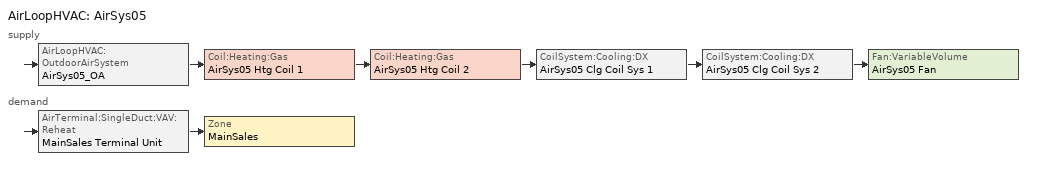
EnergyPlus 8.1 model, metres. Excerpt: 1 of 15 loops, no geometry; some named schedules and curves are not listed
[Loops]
AirLoopHVAC 'AirSys05'
 supply: AirLoopHVAC:OutdoorAirSystem 'AirSys05_OA' > Coil:Heating:Gas 'AirSys05 Htg Coil 1' > Coil:Heating:Gas 'AirSys05 Htg Coil 2' > CoilSystem:Cooling:DX 'AirSys05 Clg Coil Sys 1' > CoilSystem:Cooling:DX 'AirSys05 Clg Coil Sys 2' > Fan:VariableVolume 'AirSys05 Fan'
 demand: AirTerminal:SingleDuct:VAV:Reheat 'MainSales Terminal Unit' > Zone 'MainSales'
[Sizing:Zone]
MainSales: Zone Cooling Design Supply Air Temperature Input Method=SupplyAirTemperature; Zone Cooling Design Supply Air Temperature {C}=14; Zone Heating Design Supply Air Temperature Input Method=SupplyAirTemperature; Zone Heating Design Supply Air Temperature {C}=40; Zone Cooling Design Supply Air Humidity Ratio {kgWater/kgDryAir}=0.0085; Zone Heating Design Supply Air Humidity Ratio {kgWater/kgDryAir}=0.008; Design Specification Outdoor Air Object=SZ DSOA MainSales; Cooling Design Air Flow Method=DesignDay; Cooling Minimum Air Flow Fraction=0; Heating Design Air Flow Method=DesignDay; Heating Design Air Flow Rate {m3/s}=0
[DesignSpecification:OutdoorAir]
SZ DSOA MainSales: Outdoor Air Method=Sum; Outdoor Air Flow per Person {m3/s-person}=0; Outdoor Air Flow per Zone Floor Area {m3/s-m2}=0.0015; Outdoor Air Flow per Zone {m3/s}=0; Outdoor Air Flow Air Changes per Hour {1/hr}=0; Outdoor Air Flow Rate Fraction Schedule=Bldg_Occ_Sch
[ZoneControl:Thermostat]
MainSales Thermostat: Zone or ZoneList=MainSales; Control Type Schedule=Dual Zone Control Type Sched; Control Object Type 1=ThermostatSetpoint:DualSetpoint; Control Name 1=MainSales DualSPSched
[ThermostatSetpoint:DualSetpoint]
MainSales DualSPSched: Heating Setpoint Temperature Schedule=HtgSetP_Sch; Cooling Setpoint Temperature Schedule=ClgSetP_Sch
[Zone equipment]
MainSales: MainSales Terminal Unit, MainSales PTAC, MainSales OA Unit
[AirLoopHVAC]
AirSys05: Design Supply Air Flow Rate {m3/s}=AutoSize
[Sizing:System]
AirSys05: Type of Load to Size On=Sensible; Design Outdoor Air Flow Rate {m3/s}=AutoSize; Minimum System Air Flow Ratio=0.3; Preheat Design Temperature {C}=7; Preheat Design Humidity Ratio {kgWater/kgDryAir}=0.008; Precool Design Temperature {C}=12.8; Precool Design Humidity Ratio {kgWater/kgDryAir}=0.008; Central Cooling Design Supply Air Temperature {C}=12.8; Central Heating Design Supply Air Temperature {C}=16.7; Sizing Option=NonCoincident; 100% Outdoor Air in Cooling=No; 100% Outdoor Air in Heating=No; Central Cooling Design Supply Air Humidity Ratio {kgWater/kgDryAir}=0.0085; Central Heating Design Supply Air Humidity Ratio {kgWater/kgDryAir}=0.008; Cooling Design Air Flow Method=DesignDay; Cooling Design Air Flow Rate {m3/s}=0; Heating Design Air Flow Method=DesignDay; Heating Design Air Flow Rate {m3/s}=0; System Outdoor Air Method=ZoneSum
[Controller:OutdoorAir]
AirSys05_OA_Controller: Minimum Outdoor Air Flow Rate {m3/s}=AutoSize; Maximum Outdoor Air Flow Rate {m3/s}=AutoSize; Economizer Control Type=DifferentialDryBulb; Economizer Control Action Type=ModulateFlow; Economizer Maximum Limit Dry-Bulb Temperature {C}=28; Economizer Maximum Limit Enthalpy {J/kg}=64000; Economizer Minimum Limit Dry-Bulb Temperature {C}=-100; Lockout Type=NoLockout; Minimum Limit Type=FixedMinimum; Minimum Outdoor Air Schedule=MinOA_MotorizedDamper_Sched; High Humidity Control=No; Heat Recovery Bypass Control Type=BypassWhenOAFlowGreaterThanMinimum
[Refrigeration:CaseAndWalkInList]
Name | Case or WalkIn Name 1 | Case or WalkIn Name 2 | Case or WalkIn Name 3 | Case or WalkIn Name 4 | Case or WalkIn Name 5 | Case or WalkIn Name 6 | Case or WalkIn Name 7 | Case or WalkIn Name 8 | Case or WalkIn Name 9 | Case or WalkIn Name 10 | Case or WalkIn Name 11 | Case or WalkIn Name 12 | Case or WalkIn Name 13 | Case or WalkIn Name 14 | Case or WalkIn Name 15
Rack C Case and Walk-In List | C01 Deli Cases | C02 Deli Cases | C03 Deli Cases | C04 Dairy Cases | C05 Dairy Cases | C06 Meat Cases | C07 Meat Cases | C08 Meat Cases | D01 Beverage Cases | D03 Salad Cases | D04 Produce Cases | D05 Produce Cases | D07 Floral Cases | D09 Prepared Foods Cases | D10 Prepared Foods Cases
Rack B Case and Walk-In List | B01 Frozen Food Reach-Ins | B02 Frozen Food Reach-Ins | B03 Frozen Food Reach-Ins
[Refrigeration:Case] Availability Schedule=Always_On; Zone=MainSales; Rated Ambient Temperature {C}=23.9; Rated Ambient Relative Humidity {percent}=55; Rated Runtime Fraction=0.85; Latent Case Credit Curve Type=DewpointMethod; Case Lighting Schedule=HVACOperationSchd; Fraction of Lighting Energy to Case=0.5; Fraction of Anti-Sweat Heater Energy to Case=0.7; Under Case HVAC Return Air Fraction=0; Refrigerated Case Restocking Schedule=Always_Off; Case Credit Fraction Schedule=Always_On
Name | Rated Total Cooling Capacity per Unit Length {W/m} | Rated Latent Heat Ratio | Case Length {m} | Case Operating Temperature {C} | Latent Case Credit Curve | Standard Case Fan Power per Unit Length {W/m} | Operating Case Fan Power per Unit Length {W/m} | Standard Case Lighting Power per Unit Length {W/m} | Installed Case Lighting Power per Unit Length {W/m} | Case Anti-Sweat Heater Power per Unit Length {W/m} | Minimum Anti-Sweat Heater Power per Unit Length {W/m} | Anti-Sweat Heater Control Type | Case Defrost Power per Unit Length {W/m} | Case Defrost Type | Case Defrost Schedule | Case Defrost Drip-Down Schedule | Defrost Energy Correction Curve Type | Defrost Energy Correction Curve | Design Evaporator Temperature or Brine Inlet Temperature {C}
A01 Ice Cream Reach-Ins | 336.8 | 0.1 | 14.6 | -24.4 | Glass Door Latent Curve | 23 | 23 | 27.7 | 27.7 | 68.5 | 68.5 | Constant | 957.7 | ElectricwithTemperatureTermination | A01 Defrost Sch | A01 Drip-Down Sch | DewpointMethod | Glass Door Defrost Curve | -27.2
A02 Ice Cream Reach-Ins | 336.8 | 0.1 | 14.6 | -24.4 | Glass Door Latent Curve | 23 | 23 | 27.7 | 27.7 | 68.5 | 68.5 | Constant | 957.7 | ElectricwithTemperatureTermination | A02 Defrost Sch | A02 Drip-Down Sch | DewpointMethod | Glass Door Defrost Curve | -27.2
A03 Ice Cream Reach-Ins | 336.8 | 0.1 | 14.6 | -24.4 | Glass Door Latent Curve | 23 | 23 | 27.7 | 27.7 | 68.5 | 68.5 | Constant | 957.7 | ElectricwithTemperatureTermination | A03 Defrost Sch | A03 Drip-Down Sch | DewpointMethod | Glass Door Defrost Curve | -27.2
A04 Ice Cream Coffins | 575 | 0.15 | 2.4 | -24.4 | Coffin Latent Curve | 13.1 | 13.1 | 0 | 0 | 85.3 | 85.3 | Constant | 1115.5 | ElectricwithTemperatureTermination | A04 Defrost Sch | A04 Drip-Down Sch | DewpointMethod | Coffin Defrost Curve | -28.9
B01 Frozen Food Reach-Ins | 310.6 | 0.1 | 13.8 | -20.6 | Glass Door Latent Curve | 23 | 23 | 27.7 | 27.7 | 68.5 | 68.5 | Constant | 957.7 | ElectricwithTemperatureTermination | B01 Defrost Sch | B01 Drip-Down Sch | DewpointMethod | Glass Door Defrost Curve | -22.8
B02 Frozen Food Reach-Ins | 310.6 | 0.1 | 13.8 | -20.6 | Glass Door Latent Curve | 23 | 23 | 27.7 | 27.7 | 68.5 | 68.5 | Constant | 957.7 | ElectricwithTemperatureTermination | B02 Defrost Sch | B02 Drip-Down Sch | DewpointMethod | Glass Door Defrost Curve | -22.8
B03 Frozen Food Reach-Ins | 310.6 | 0.1 | 13.8 | -20.6 | Glass Door Latent Curve | 23 | 23 | 27.7 | 27.7 | 68.5 | 68.5 | Constant | 957.7 | ElectricwithTemperatureTermination | B03 Defrost Sch | B03 Drip-Down Sch | DewpointMethod | Glass Door Defrost Curve | -22.8
C01 Deli Cases | 251 | 0.3 | 8.5 | 3.9 | Glass Door Latent Curve | 14.8 | 14.8 | 22.8 | 22.8 | 0 | 0 | None | 0 | OffCycle | C01 Defrost Sch | C01 Drip-Down Sch | None |  | 1.1
C02 Deli Cases | 251 | 0.3 | 8.5 | 3.9 | Glass Door Latent Curve | 14.8 | 14.8 | 22.8 | 22.8 | 0 | 0 | None | 0 | OffCycle | C02 Defrost Sch | C02 Drip-Down Sch | None |  | 1.1
C03 Deli Cases | 251 | 0.3 | 8.5 | 3.9 | Glass Door Latent Curve | 14.8 | 14.8 | 22.8 | 22.8 | 0 | 0 | None | 0 | OffCycle | C03 Defrost Sch | C03 Drip-Down Sch | None |  | 1.1
C04 Dairy Cases | 251 | 0.3 | 7.3 | 3.9 | Glass Door Latent Curve | 14.8 | 14.8 | 22.8 | 22.8 | 0 | 0 | None | 0 | OffCycle | C04 Defrost Sch | C04 Drip-Down Sch | None |  | 1.1
C05 Dairy Cases | 251 | 0.3 | 6.1 | 3.9 | Glass Door Latent Curve | 14.8 | 14.8 | 22.8 | 22.8 | 0 | 0 | None | 0 | OffCycle | C05 Defrost Sch | C05 Drip-Down Sch | None |  | 1.1
C06 Meat Cases | 251 | 0.3 | 6.1 | 3.9 | Glass Door Latent Curve | 14.8 | 14.8 | 22.8 | 22.8 | 0 | 0 | None | 0 | OffCycle | C06 Defrost Sch | C06 Drip-Down Sch | None |  | 1.1
C07 Meat Cases | 251 | 0.3 | 6.1 | 3.9 | Glass Door Latent Curve | 14.8 | 14.8 | 22.8 | 22.8 | 0 | 0 | None | 0 | OffCycle | C07 Defrost Sch | C07 Drip-Down Sch | None |  | 1.1
C08 Meat Cases | 1011.5 | 0.3 | 6.1 | -0.6 | Open Latent Curve | 23 | 23 | 27.1 | 27.1 | 0 | 0 | None | 0 | OffCycle | C08 Defrost Sch | C08 Drip-Down Sch | None |  | -2.2
C09 Service Meat Cases | 403.8 | 0.1 | 6.1 | -4.4 | Glass Door Latent Curve | 27.1 | 27.1 | 25.2 | 25.2 | 0 | 0 | None | 0 | OffCycle | C09 Defrost Sch | C09 Drip-Down Sch | None |  | -7.8
D01 Beverage Cases | 251 | 0.3 | 4.9 | 3.9 | Glass Door Latent Curve | 14.8 | 14.8 | 22.8 | 22.8 | 0 | 0 | None | 0 | OffCycle | D01 Defrost Sch | D01 Drip-Down Sch | None |  | 1.1
D02 Service Deli Cases | 403.8 | 0.1 | 13.4 | -4.4 | Glass Door Latent Curve | 27.1 | 27.1 | 25.2 | 25.2 | 0 | 0 | None | 0 | OffCycle | D02 Defrost Sch | D02 Drip-Down Sch | None |  | -7.8
D03 Salad Cases | 251 | 0.3 | 7.3 | 3.9 | Glass Door Latent Curve | 14.8 | 14.8 | 22.8 | 22.8 | 0 | 0 | None | 0 | OffCycle | D03 Defrost Sch | D03 Drip-Down Sch | None |  | 1.1
D04 Produce Cases | 251 | 0.3 | 7.3 | 3.9 | Glass Door Latent Curve | 14.8 | 14.8 | 22.8 | 22.8 | 0 | 0 | None | 0 | OffCycle | D04 Defrost Sch | D04 Drip-Down Sch | None |  | 1.1
D05 Produce Cases | 1181.7 | 0.3 | 7.3 | 0.6 | Open Latent Curve | 29.5 | 29.5 | 31.2 | 31.2 | 0 | 0 | None | 0 | OffCycle | D05 Defrost Sch | D05 Drip-Down Sch | None |  | -1.1
D06 Produce Islands | 1048.1 | 0.15 | 11 | 1.1 | Coffin Latent Curve | 16.4 | 16.4 | 0 | 0 | 0 | 0 | None | 0 | OffCycle | D06 Defrost Sch | D06 Drip-Down Sch | None |  | -4.4
D07 Floral Cases | 251 | 0.3 | 3.7 | 3.9 | Glass Door Latent Curve | 14.8 | 14.8 | 22.8 | 22.8 | 0 | 0 | None | 0 | OffCycle | D07 Defrost Sch | D07 Drip-Down Sch | None |  | 1.1
D08 Service Bakery Cases | 403.8 | 0.1 | 2.4 | -4.4 | Glass Door Latent Curve | 27.1 | 27.1 | 25.2 | 25.2 | 0 | 0 | None | 0 | OffCycle | D08 Defrost Sch | D08 Drip-Down Sch | None |  | -7.8
D09 Prepared Foods Cases | 619.2 | 0.3 | 8.5 | 0.6 | Open Latent Curve | 11.5 | 11.5 | 31.2 | 31.2 | 9.8 | 9.8 | None | 0 | OffCycle | D09 Defrost Sch | D09 Drip-Down Sch | None |  | -2.2
D10 Prepared Foods Cases | 619.2 | 0.3 | 8.5 | 0.6 | Open Latent Curve | 11.5 | 11.5 | 31.2 | 31.2 | 9.8 | 9.8 | None | 0 | OffCycle | D10 Defrost Sch | D10 Drip-Down Sch | None |  | -2.2
[Refrigeration:System] Minimum Condensing Temperature {C}=15.6; Refrigeration System Working Fluid Type=R404A; Suction Temperature Control Type=FloatSuctionTemperature; Sum UA Suction Piping {W/K}=5.8; Suction Piping Zone=MainSales; Number of Compressor Stages=1; Intercooler Type=None
Name | Refrigerated Case or Walkin or CaseAndWalkInList | Refrigeration Condenser | Compressor or CompressorList | Mechanical Subcooler | Liquid Suction Heat Exchanger Subcooler
Rack A | Rack A Case and Walk-In List | Rack A Condenser | Rack A Compressor List | Rack A MSC | Rack A LSHx
Rack B | Rack B Case and Walk-In List | Rack B Condenser | Rack B Compressor List | Rack B MSC | Rack B LSHx
Rack C | Rack C Case and Walk-In List | Rack C Condenser | Rack C Compressor List |  | Rack C LSHx
Rack D | Rack D Case and Walk-In List | Rack D Condenser | Rack D Compressor List | Rack D MSC | Rack D LSHx
[Refrigeration:CompressorList]
Name | Refrigeration Compressor Name 1 | Refrigeration Compressor Name 2 | Refrigeration Compressor Name 3 | Refrigeration Compressor Name 4 | Refrigeration Compressor Name 5 | Refrigeration Compressor Name 6 | Refrigeration Compressor Name 7 | Refrigeration Compressor Name 8 | Refrigeration Compressor Name 9 | Refrigeration Compressor Name 10 | Refrigeration Compressor Name 11 | Refrigeration Compressor Name 12 | Refrigeration Compressor Name 13 | Refrigeration Compressor Name 14 | Refrigeration Compressor Name 15 | Refrigeration Compressor Name 16 | Refrigeration Compressor Name 17 | Refrigeration Compressor Name 18 | Refrigeration Compressor Name 19 | Refrigeration Compressor Name 20
Rack A Compressor List | Rack A Compressor 1 | Rack A Compressor 2 | Rack A Compressor 3 | Rack A Compressor 4 | Rack A Compressor 5 | Rack A Compressor 6 | Rack A Compressor 7 | Rack A Compressor 8 | Rack A Compressor 9 | Rack A Compressor 10 | Rack A Compressor 11 | Rack A Compressor 12 | Rack A Compressor 13 | Rack A Compressor 14 | Rack A Compressor 15 | Rack A Compressor 16 | Rack A Compressor 17 | Rack A Compressor 18 | Rack A Compressor 19 | Rack A Compressor 20
Rack B Compressor List | Rack B Compressor 1 | Rack B Compressor 2 | Rack B Compressor 3 | Rack B Compressor 4 | Rack B Compressor 5 | Rack B Compressor 6 | Rack B Compressor 7 | Rack B Compressor 8 | Rack B Compressor 9 | Rack B Compressor 10 | Rack B Compressor 11 | Rack B Compressor 12 | Rack B Compressor 13 | Rack B Compressor 14 | Rack B Compressor 15 | Rack B Compressor 16 | Rack B Compressor 17 | Rack B Compressor 18 | Rack B Compressor 19 | Rack B Compressor 20
Rack C Compressor List | Rack C Compressor 1 | Rack C Compressor 2 | Rack C Compressor 3 | Rack C Compressor 4 | Rack C Compressor 5 | Rack C Compressor 6 | Rack C Compressor 7 | Rack C Compressor 8 | Rack C Compressor 9 | Rack C Compressor 10 | Rack C Compressor 11 | Rack C Compressor 12 | Rack C Compressor 13 | Rack C Compressor 14 | Rack C Compressor 15 | Rack C Compressor 16 | Rack C Compressor 17 | Rack C Compressor 18 | Rack C Compressor 19 | Rack C Compressor 20
Rack D Compressor List | Rack D Compressor 1 | Rack D Compressor 2 | Rack D Compressor 3 | Rack D Compressor 4 | Rack D Compressor 5 | Rack D Compressor 6 | Rack D Compressor 7 | Rack D Compressor 8 | Rack D Compressor 9 | Rack D Compressor 10 | Rack D Compressor 11 | Rack D Compressor 12 | Rack D Compressor 13 | Rack D Compressor 14 | Rack D Compressor 15 | Rack D Compressor 16 | Rack D Compressor 17 | Rack D Compressor 18 | Rack D Compressor 19 | Rack D Compressor 20
[Refrigeration:Condenser:AirCooled] Rated Subcooling Temperature Difference {deltaC}=0; Condenser Fan Speed Control Type=TwoSpeed; Minimum Fan Air Flow Ratio=0.1
Name | Rated Effective Total Heat Rejection Rate Curve | Rated Fan Power {W}
Rack A Condenser | Rack A Cond Curve | 1699.86
Rack B Condenser | Rack B Cond Curve | 723.056
Rack C Condenser | Rack C Cond Curve | 2157.15
Rack D Condenser | Rack D Cond Curve | 3773.37
[Coil:Heating:Electric]
MainSales Terminal Reheat Coil: Availability Schedule=Always_On; Efficiency=1; Nominal Capacity {W}=AutoSize
[AirTerminal:SingleDuct:VAV:Reheat]
MainSales Terminal Unit: Availability Schedule=Always_On; Maximum Air Flow Rate {m3/s}=AutoSize; Zone Minimum Air Flow Input Method=Scheduled; Minimum Air Flow Fraction Schedule=Min_Flow_Frac_Sch; Reheat Coil=MainSales Terminal Reheat Coil; Maximum Hot Water or Steam Flow Rate {m3/s}=AutoSize; Minimum Hot Water or Steam Flow Rate {m3/s}=0; Convergence Tolerance=0.001; Damper Heating Action=Reverse; Maximum Flow per Zone Floor Area During Reheat {m3/s-m2}=AutoCalculate; Maximum Flow Fraction During Reheat=AutoCalculate; Maximum Reheat Air Temperature {C}=50
[ZoneHVAC:PackagedTerminalAirConditioner]
MainSales PTAC: Availability Schedule=MainSales_PTAC_Fan_Sch; Supply Air Flow Rate During Cooling Operation {m3/s}=AutoSize; Supply Air Flow Rate During Heating Operation {m3/s}=AutoSize; Supply Air Flow Rate When No Cooling or Heating is Needed {m3/s}=AutoSize; Outdoor Air Flow Rate During Cooling Operation {m3/s}=0; Outdoor Air Flow Rate During Heating Operation {m3/s}=0; Outdoor Air Flow Rate When No Cooling or Heating is Needed {m3/s}=0; Supply Air Fan=MainSales PTAC Fan; Heating Coil=MainSales PTAC Htg Coil; Cooling Coil=MainSales PTAC Clg Coil; Fan Placement=BlowThrough; Supply Air Fan Operating Mode Schedule=Always_On
[Coil:Heating:Gas] Availability Schedule=Always_On; Gas Burner Efficiency=0.8; Nominal Capacity {W}=AutoSize
MainSales PTAC Htg Coil; MainSales OA Unit Htg Coil; AirSys05 Htg Coil 1; AirSys05 Htg Coil 2
[Coil:Cooling:DX:SingleSpeed]
MainSales PTAC Clg Coil: Availability Schedule=Always_On; Gross Rated Total Cooling Capacity {W}=AutoSize; Gross Rated Sensible Heat Ratio=AutoSize; Gross Rated Cooling COP {W/W}=4.7; Rated Air Flow Rate {m3/s}=AutoSize; Rated Evaporator Fan Power Per Volume Flow Rate {W/(m3/s)}=773.3; Total Cooling Capacity Function of Temperature Curve=PTAC-Clg-Cap-fT; Total Cooling Capacity Function of Flow Fraction Curve=PTAC-Clg-Cap-fFF; Energy Input Ratio Function of Temperature Curve=PTAC-Clg-EIR-fT; Energy Input Ratio Function of Flow Fraction Curve=PTAC-Clg-EIR-fFF; Part Load Fraction Correlation Curve=PTAC-Clg-PLF-fPLR; Nominal Time for Condensate Removal to Begin {s}=1000; Ratio of Initial Moisture Evaporation Rate and Steady State Latent Capacity=1.5; Maximum Cycling Rate {cycles/hr}=3; Latent Capacity Time Constant {s}=45; Condenser Type=AirCooled
[ZoneHVAC:OutdoorAirUnit]
MainSales OA Unit: Availability Schedule=MainSales_PTAC_Fan_Sch; Zone=MainSales; Outdoor Air Flow Rate {m3/s}=3.123585; Outdoor Air Schedule=MinOA_MotorizedDamper_Sched; Supply Fan=MainSales OA Unit Supply Fan; Supply Fan Placement=BlowThrough; Exhaust Fan=MainSales OA Unit Exhaust Fan; Exhaust Air Flow Rate {m3/s}=3.123585; Exhaust Air Schedule=MinOA_MotorizedDamper_Sched; Unit Control Type=NeutralControl; Outdoor Air Unit List=MainSales OA Unit Equip List
[ZoneHVAC:OutdoorAirUnit:EquipmentList]
MainSales OA Unit Equip List: Component Object Type 1=HeatExchanger:AirToAir:SensibleAndLatent; Component Name 1=MainSales OA Unit ERV; Component Object Type 2=Coil:Heating:Gas; Component Name 2=MainSales OA Unit Htg Coil
[Fan:VariableVolume] Maximum Flow Rate {m3/s}=AutoSize; Fan Power Minimum Flow Rate Input Method=Fraction; Fan Power Minimum Flow Fraction=0.6; Motor In Airstream Fraction=1; Fan Power Coefficient 1=0.0407599; Fan Power Coefficient 2=0.088045; Fan Power Coefficient 3=-0.0729261; Fan Power Coefficient 4=0.94374; Fan Power Coefficient 5=0
Name | Availability Schedule | Fan Total Efficiency | Pressure Rise {Pa} | Motor Efficiency
MainSales OA Unit Supply Fan | Always_On | 0.6 | 250 | 0.9
MainSales OA Unit Exhaust Fan | Always_On | 1 | 0 | 0.9
AirSys05 Fan | AirSys05_Fan_Sch | 0.6 | 250 | 0.93
[HeatExchanger:AirToAir:SensibleAndLatent] Availability Schedule=Always_On; Sensible Effectiveness at 100% Heating Air Flow=0.826; Latent Effectiveness at 100% Heating Air Flow=0.761; Sensible Effectiveness at 75% Heating Air Flow=0.826; Latent Effectiveness at 75% Heating Air Flow=0.761; Sensible Effectiveness at 100% Cooling Air Flow=0.826; Latent Effectiveness at 100% Cooling Air Flow=0.761; Sensible Effectiveness at 75% Cooling Air Flow=0.826; Latent Effectiveness at 75% Cooling Air Flow=0.761; Nominal Electric Power {W}=0; Heat Exchanger Type=Rotary; Frost Control Type=ExhaustOnly; Threshold Temperature {C}=-23.3; Initial Defrost Time Fraction=0.167; Rate of Defrost Time Fraction Increase {1/K}=0.024; Economizer Lockout=Yes
Name | Nominal Supply Air Flow Rate {m3/s} | Supply Air Outlet Temperature Control
MainSales OA Unit ERV | 3.123585 | No
AirSys05_OA Heat Recovery | AutoSize | Yes
[Fan:OnOff]
MainSales PTAC Fan: Availability Schedule=Always_On; Fan Total Efficiency=0.6; Pressure Rise {Pa}=250; Maximum Flow Rate {m3/s}=AutoSize; Motor Efficiency=0.95; Motor In Airstream Fraction=1
[SetpointManager:MixedAir] Control Variable=Temperature
Name | Setpoint Node or NodeList
AirSys05 Htg Coil 1 SAT Mgr | AirSys05 Htg Coil 2 Inlet Node
AirSys05 Htg Coil 2 SAT Mgr | AirSys05 Clg Coil 1 Inlet Node
AirSys05 Clg Coil 1 SAT Mgr | AirSys05 Clg Coil 2 Inlet Node
AirSys05 Heat Recovery Mixed Air Temp Mgr | AirSys05 OA Mixer Outdoor Air Stream Node
AirSys05 Mixed Air Temp Mgr | AirSys05 Htg Coil 1 Inlet Node
[CoilSystem:Cooling:DX] Availability Schedule=Always_On
Name | Cooling Coil
AirSys05 Clg Coil Sys 1 | AirSys05 Clg Coil 1
AirSys05 Clg Coil Sys 2 | AirSys05 Clg Coil 2
[Coil:Cooling:DX:TwoSpeed] Availability Schedule=Always_On; High Speed Gross Rated Total Cooling Capacity {W}=AutoSize; High Speed Rated Sensible Heat Ratio=AutoSize; High Speed Gross Rated Cooling COP {W/W}=4.7; High Speed Rated Air Flow Rate {m3/s}=AutoSize; Total Cooling Capacity Function of Temperature Curve=Clg-Cap-fT; Total Cooling Capacity Function of Flow Fraction Curve=Clg-Cap-fFF; Energy Input Ratio Function of Temperature Curve=Clg-EIR-fT; Energy Input Ratio Function of Flow Fraction Curve=Clg-EIR-fFF; Part Load Fraction Correlation Curve=Clg-PLF-fPLR; Low Speed Gross Rated Total Cooling Capacity {W}=AutoSize; Low Speed Gross Rated Sensible Heat Ratio=AutoSize; Low Speed Gross Rated Cooling COP {W/W}=3; Low Speed Rated Air Flow Rate {m3/s}=AutoSize; Low Speed Total Cooling Capacity Function of Temperature Curve=Clg-Cap-fT; Low Speed Energy Input Ratio Function of Temperature Curve=Clg-EIR-fT; Condenser Type=AirCooled; Basin Heater Capacity {W/K}=10; Basin Heater Setpoint Temperature {C}=2
AirSys05 Clg Coil 1; AirSys05 Clg Coil 2
[EnergyManagementSystem:Sensor]
Name | Output:Variable or Output:Meter Index Key | Output:Variable or Output:Meter
AirSys05_RA_Enth | AirSys05 Supply Equipment Inlet Node | System Node Enthalpy
AirSys05_Heat_Load | MainSales | Zone Predicted Sensible Load to Setpoint Heat Transfer Rate
AirSys05_FanFraction | MainSales Terminal Unit | Zone Air Terminal VAV Damper Position
AirSys05_MinFlowFraction | MainSales Terminal Unit | Zone Air Terminal Minimum Air Flow Fraction
MainSales_RH | MainSales | Zone Air Relative Humidity
AirSys05_Tdp | MainSales | Zone Air Temperature
[EnergyManagementSystem:TrendVariable]
AirSys05_FanFractionLog: EMS Variable=AirSys05_FanFraction; Number of Timesteps to be Logged=4
[EnergyManagementSystem:Actuator] Actuated Component Type=Refrigeration:System; Actuated Component Control Type=Minimum Condensing Temperature
Name | Actuated Component Unique
Rack_A_CondenserSP | Rack A
Rack_B_CondenserSP | Rack B
Rack_C_CondenserSP | Rack C
Rack_D_CondenserSP | Rack D
[Refrigeration:Subcooler] Outlet Control Temperature {C}=10
Name | Subcooler Type | Capacity-Providing System | Liquid Suction Design Subcooling Temperature Difference {deltaC} | Design Liquid Inlet Temperature {C} | Design Vapor Inlet Temperature {C}
Rack A MSC; Rack B MSC; Rack D MSC | Mechanical | Rack C
Rack A LSHx | LiquidSuction |  | 11.1 | 21.1 | -13.3
Rack B LSHx | LiquidSuction |  | 11.1 | 21.1 | -4.4
Rack C LSHx | LiquidSuction |  | 11.1 | 21.1 | 10.6
Rack D LSHx | LiquidSuction |  | 11.1 | 21.1 | 5
[Schedule:Compact]
ALWAYS_ON: Through: 12/31, For: AllDays, Until: 24:00, 1
ALWAYS_OFF: Through: 12/31, For: AllDays, Until: 24:00, 0
HVACOperationSchd: Through: 12/31, For: Weekdays SummerDesignDay, Until: 06:00, 0, Until: 22:00, 1, Until: 24:00, 0, For: Saturday WinterDesignDay, Until: 06:00, 0, Until: 22:00, 1, Until: 24:00, 0, For: Sunday Holidays AllOtherDays, Until: 06:00, 0, Until: 22:00, 1, Until: 24:00, 0
MinOA_MotorizedDamper_Sched: Through: 12/31, For: Weekdays SummerDesignDay, Until: 06:00, 0, Until: 22:00, 1, Until: 24:00, 0, For: Saturday, Until: 06:00, 0, Until: 22:00, 1, Until: 24:00, 0, For: WinterDesignDay, Until: 24:00, 1, For: Sunday Holidays AllOtherDays, Until: 06:00, 0, Until: 22:00, 1, Until: 24:00, 0
Dual Zone Control Type Sched: Through: 12/31, For: AllDays, Until: 24:00, 4
A01 Defrost Sch: Through: 12/31, For: AllDays, Until: 22:00, 0, Until: 22:45, 1, Until: 24:00, 0
A01 Drip-Down Sch: Through: 12/31, For: AllDays, Until: 22:00, 0, Until: 23:00, 1, Until: 24:00, 0
A02 Defrost Sch: Through: 12/31, For: AllDays, Until: 23:00, 0, Until: 23:45, 1, Until: 24:00, 0
A02 Drip-Down Sch: Through: 12/31, For: AllDays, Until: 23:00, 0, Until: 24:00, 1
A03 Defrost Sch; A04 Defrost Sch: Through: 12/31, For: AllDays, Until: 00:45, 1, Until: 24:00, 0
A03 Drip-Down Sch; A04 Drip-Down Sch: Through: 12/31, For: AllDays, Until: 01:00, 1, Until: 24:00, 0
B01 Defrost Sch: Through: 12/31, For: AllDays, Until: 01:00, 0, Until: 01:45, 1, Until: 24:00, 0
B01 Drip-Down Sch: Through: 12/31, For: AllDays, Until: 01:00, 0, Until: 02:00, 1, Until: 24:00, 0
B02 Defrost Sch: Through: 12/31, For: AllDays, Until: 02:00, 0, Until: 02:45, 1, Until: 24:00, 0
B02 Drip-Down Sch: Through: 12/31, For: AllDays, Until: 02:00, 0, Until: 03:00, 1, Until: 24:00, 0
[Curve:Cubic] Minimum Value of x {BasedOnField A2}=-55; Maximum Value of x {BasedOnField A2}=55
Name | Coefficient1 Constant | Coefficient2 x | Coefficient3 x**2 | Coefficient4 x**3
Glass Door Latent Curve; Coffin Latent Curve | 0.3379 | 0.0309 | 0.0005 | 4e-005
Glass Door Defrost Curve; Coffin Defrost Curve | 0.3475 | 0.0296 | 0.0007 | 3e-005
